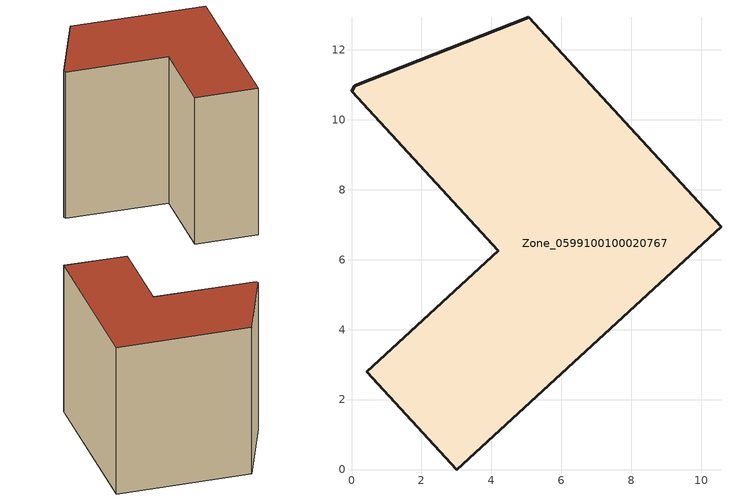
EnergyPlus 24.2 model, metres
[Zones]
Zone_0599100100020767
 floor ground (C_G): 0.43,2.8 4.19,6.25 0,10.82 0.09,10.98 5.07,12.93 10.56,6.93 3,0 z3.56
 wall outside (C_F): 4.19,6.25 0.43,2.8 3,0 10.56,6.93 5.07,12.93 0.09,10.98 0,10.82 4.19,6.25 z3.56:13.16
 roof outside (C_R): 0.09,10.98 0,10.82 4.19,6.25 0.43,2.8 3,0 10.56,6.93 5.07,12.93 z13.16
[BUILDING]
Pand.0599100100020767: North Axis=0; Terrain=City; Loads Convergence Tolerance Value=0.04; Temperature Convergence Tolerance Value=0.4; Solar Distribution=FullExterior; Maximum Number of Warmup Days=25; Minimum Number of Warmup Days=1
[Site:Location]
Rotterdam.The.Hague.AP_ZH_NLD Design_Conditions: Latitude=51.96; Longitude=4.45; Time Zone=1; Elevation=-4.5
[SITE:GROUNDTEMPERATURE:BUILDINGSURFACE]
18, 18, 18, 18, 18, 18, 18, 18, 18, 18, 18, 18
[MATERIAL] Thermal Absorptance=0.9; Solar Absorptance=0.7; Visible Absorptance=0.7
Name | Roughness | Thickness | Conductivity | Density | Specific Heat
G.TC.2015-2018 | MediumSmooth | 0.15 | 0.0428571 | 540 | 1210
F.TC.2015-2018 | Rough | 0.3 | 0.0666667 | 1920 | 840
R.TC.2015-2018 | MediumRough | 0.2 | 0.0333333 | 1500 | 1000
[CONSTRUCTION]
C_G: G.TC.2015-2018
C_F: F.TC.2015-2018
C_R: R.TC.2015-2018
[ZONE]
Zone_0599100100020767: Type=1; Multiplier=1; Ceiling Height=Autocalculate; Volume=Autocalculate; Floor Area=autocalculate; Part of Total Floor Area=Yes
[ZONEINFILTRATION:DESIGNFLOWRATE]
Infil_Zone_0599100100020767: Zone or ZoneList or Space or SpaceList=Zone_0599100100020767; Schedule=AlwaysOn; Design Flow Rate Calculation Method=Flow/Area; Flow Rate per Floor Area=0.0015; Constant Term Coefficient=1; Temperature Term Coefficient=0; Velocity Term Coefficient=0; Velocity Squared Term Coefficient=0
[HVACTEMPLATE:ZONE:IDEALLOADSAIRSYSTEM]
Zone_0599100100020767: Maximum Heating Supply Air Temperature=50; Minimum Cooling Supply Air Temperature=13; Maximum Heating Supply Air Humidity Ratio=0.0156; Minimum Cooling Supply Air Humidity Ratio=0.0077; Heating Limit=NoLimit; Cooling Limit=NoLimit; Dehumidification Control Type=ConstantSensibleHeatRatio; Cooling Sensible Heat Ratio=0.7; Dehumidification Setpoint=60; Humidification Control Type=None; Humidification Setpoint=30; Outdoor Air Method=None; Outdoor Air Flow Rate per Person=0.00944; Outdoor Air Flow Rate per Zone Floor Area=0; Outdoor Air Flow Rate per Zone=0; Demand Controlled Ventilation Type=None; Outdoor Air Economizer Type=NoEconomizer; Heat Recovery Type=None; Sensible Heat Recovery Effectiveness=0.7; Latent Heat Recovery Effectiveness=0.65
[ZONECONTROL:THERMOSTAT]
ThermostatControl_Zone_0599100100020767: Zone or ZoneList=Zone_0599100100020767; Control Type Schedule=DualSetpointControlType; Control 1=Thermostat_Zone_0599100100020767; Temperature Difference Between Cutout And Setpoint=0
[THERMOSTATSETPOINT:DUALSETPOINT]
Thermostat_Zone_0599100100020767: Heating Setpoint Temperature Schedule=HeatingSetpoint_Zone_0599100100020767; Cooling Setpoint Temperature Schedule=CoolingSetpoint_Zone_0599100100020767
[SCHEDULE:COMPACT]
HeatingSetpoint_Zone_0599100100020767: Through: 12/31, For: AllDays, Until: 24:00, 21
CoolingSetpoint_Zone_0599100100020767: Through: 12/31, For: AllDays, Until: 24:00, 24
DualSetpointControlType: Through: 12/31, For: AllDays, Until: 24:00, 4
AlwaysOn: Through: 12/31, For: AllDays, Until: 24:00, 1
